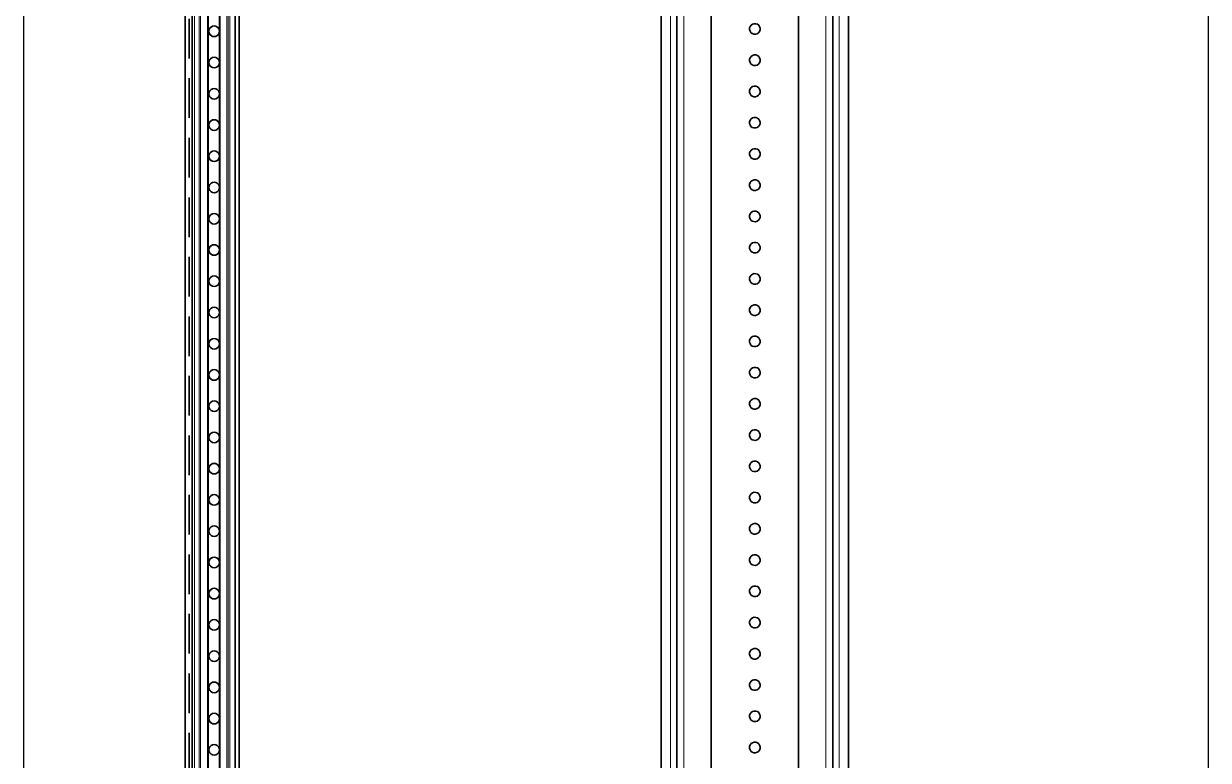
# Model space of a CAD drawing. Extents: x -442948 to -439736, y 420528 to 424220.
# Drawn here: x -442114 to -441356, y 421909 to 422381 of the extents above; entities that cross this region are included whole.
import ezdxf

# ---------------------------------------------------------------- set-up
doc = ezdxf.new("R2010")
doc.units = 0
doc.linetypes.add('DASHEDX2', pattern=[38.1, 25.4, -12.7])
doc.layers.add('GORUNEN', color=7, linetype='Continuous', lineweight=35)
doc.layers.add('TEGET', color=8, linetype='Continuous', lineweight=18)

# ---------------------------------------------------------------- blocks, each defined once
blk = doc.blocks.new('FGGTGTGT')
at = {"layer": 'GORUNEN', "color": 6}
for points in [[(-439366.07, 422626.79), (-439366.07, 420689.79)], [(-439266.07, 422626.79), (-439266.07, 420689.79)], [(-439319.06, 421431.42), (-439318.41, 421432.26), (-439317.53, 421432.86), (-439316.51, 421433.16), (-439315.44, 421433.13), (-439314.44, 421432.78), (-439313.6, 421432.13), (-439313, 421431.25), (-439312.7, 421430.23), (-439312.73, 421429.16), (-439313.09, 421428.16)], [(-439313.09, 421428.16), (-439313.74, 421427.32), (-439314.62, 421426.72), (-439315.64, 421426.42), (-439316.7, 421426.45), (-439317.7, 421426.81), (-439318.54, 421427.46), (-439319.14, 421428.34), (-439319.44, 421429.36), (-439319.41, 421430.42), (-439319.06, 421431.42)], [(-439313.09, 421408.16), (-439313.74, 421407.32), (-439314.62, 421406.72), (-439315.64, 421406.42), (-439316.7, 421406.45), (-439317.7, 421406.81), (-439318.54, 421407.46), (-439319.14, 421408.34), (-439319.44, 421409.36), (-439319.41, 421410.42), (-439319.06, 421411.42)], [(-439319.06, 421411.42), (-439318.41, 421412.26), (-439317.53, 421412.86), (-439316.51, 421413.16), (-439315.44, 421413.13), (-439314.44, 421412.78), (-439313.6, 421412.13), (-439313, 421411.25), (-439312.7, 421410.23), (-439312.73, 421409.16), (-439313.09, 421408.16)], [(-439313.09, 421388.16), (-439313.74, 421387.32), (-439314.62, 421386.72), (-439315.64, 421386.42), (-439316.7, 421386.45), (-439317.7, 421386.81), (-439318.54, 421387.46), (-439319.14, 421388.34), (-439319.44, 421389.36), (-439319.41, 421390.42), (-439319.06, 421391.42)], [(-439319.06, 421391.42), (-439318.41, 421392.26), (-439317.53, 421392.86), (-439316.51, 421393.16), (-439315.44, 421393.13), (-439314.44, 421392.78), (-439313.6, 421392.13), (-439313, 421391.25), (-439312.7, 421390.23), (-439312.73, 421389.16), (-439313.09, 421388.16)], [(-439319.06, 421371.42), (-439318.41, 421372.26), (-439317.53, 421372.86), (-439316.51, 421373.16), (-439315.44, 421373.13), (-439314.44, 421372.78), (-439313.6, 421372.13), (-439313, 421371.25), (-439312.7, 421370.23), (-439312.73, 421369.16), (-439313.09, 421368.16)], [(-439313.09, 421368.16), (-439313.74, 421367.32), (-439314.62, 421366.72), (-439315.64, 421366.42), (-439316.7, 421366.45), (-439317.7, 421366.81), (-439318.54, 421367.46), (-439319.14, 421368.34), (-439319.44, 421369.36), (-439319.41, 421370.42), (-439319.06, 421371.42)], [(-439313.09, 421348.16), (-439313.74, 421347.32), (-439314.62, 421346.72), (-439315.64, 421346.42), (-439316.7, 421346.45), (-439317.7, 421346.81), (-439318.54, 421347.46), (-439319.14, 421348.34), (-439319.44, 421349.36), (-439319.41, 421350.42), (-439319.06, 421351.42)], [(-439319.06, 421351.42), (-439318.41, 421352.26), (-439317.53, 421352.86), (-439316.51, 421353.16), (-439315.44, 421353.13), (-439314.44, 421352.78), (-439313.6, 421352.13), (-439313, 421351.25), (-439312.7, 421350.23), (-439312.73, 421349.16), (-439313.09, 421348.16)], [(-439313.09, 421328.16), (-439313.74, 421327.32), (-439314.62, 421326.72), (-439315.64, 421326.42), (-439316.7, 421326.45), (-439317.7, 421326.81), (-439318.54, 421327.46), (-439319.14, 421328.34), (-439319.44, 421329.36), (-439319.41, 421330.42), (-439319.06, 421331.42)], [(-439319.06, 421331.42), (-439318.41, 421332.26), (-439317.53, 421332.86), (-439316.51, 421333.16), (-439315.44, 421333.13), (-439314.44, 421332.78), (-439313.6, 421332.13), (-439313, 421331.25), (-439312.7, 421330.23), (-439312.73, 421329.16), (-439313.09, 421328.16)], [(-439313.09, 421308.16), (-439313.74, 421307.32), (-439314.62, 421306.72), (-439315.64, 421306.42), (-439316.7, 421306.45), (-439317.7, 421306.81), (-439318.54, 421307.46), (-439319.14, 421308.34), (-439319.44, 421309.36), (-439319.41, 421310.42), (-439319.06, 421311.42)], [(-439319.06, 421311.42), (-439318.41, 421312.26), (-439317.53, 421312.86), (-439316.51, 421313.16), (-439315.44, 421313.13), (-439314.44, 421312.78), (-439313.6, 421312.13), (-439313, 421311.25), (-439312.7, 421310.23), (-439312.73, 421309.16), (-439313.09, 421308.16)], [(-439313.09, 421288.16), (-439313.74, 421287.32), (-439314.62, 421286.72), (-439315.64, 421286.42), (-439316.7, 421286.45), (-439317.7, 421286.81), (-439318.54, 421287.46), (-439319.14, 421288.34), (-439319.44, 421289.36), (-439319.41, 421290.42), (-439319.06, 421291.42)], [(-439319.06, 421291.42), (-439318.41, 421292.26), (-439317.53, 421292.86), (-439316.51, 421293.16), (-439315.44, 421293.13), (-439314.44, 421292.78), (-439313.6, 421292.13), (-439313, 421291.25), (-439312.7, 421290.23), (-439312.73, 421289.16), (-439313.09, 421288.16)], [(-439313.09, 421268.16), (-439313.74, 421267.32), (-439314.62, 421266.72), (-439315.64, 421266.42), (-439316.7, 421266.45), (-439317.7, 421266.81), (-439318.54, 421267.46), (-439319.14, 421268.34), (-439319.44, 421269.36), (-439319.41, 421270.42), (-439319.06, 421271.42)], [(-439319.06, 421271.42), (-439318.41, 421272.26), (-439317.53, 421272.86), (-439316.51, 421273.16), (-439315.44, 421273.13), (-439314.44, 421272.78), (-439313.6, 421272.13), (-439313, 421271.25), (-439312.7, 421270.23), (-439312.73, 421269.16), (-439313.09, 421268.16)], [(-439313.09, 421248.16), (-439313.74, 421247.32), (-439314.62, 421246.72), (-439315.64, 421246.42), (-439316.7, 421246.45), (-439317.7, 421246.81), (-439318.54, 421247.46), (-439319.14, 421248.34), (-439319.44, 421249.36), (-439319.41, 421250.42), (-439319.06, 421251.42)], [(-439319.06, 421251.42), (-439318.41, 421252.26), (-439317.53, 421252.86), (-439316.51, 421253.16), (-439315.44, 421253.13), (-439314.44, 421252.78), (-439313.6, 421252.13), (-439313, 421251.25), (-439312.7, 421250.23), (-439312.73, 421249.16), (-439313.09, 421248.16)], [(-439313.09, 421228.16), (-439313.74, 421227.32), (-439314.62, 421226.72), (-439315.64, 421226.42), (-439316.7, 421226.45), (-439317.7, 421226.81), (-439318.54, 421227.46), (-439319.14, 421228.34), (-439319.44, 421229.36), (-439319.41, 421230.42), (-439319.06, 421231.42)], [(-439319.06, 421231.42), (-439318.41, 421232.26), (-439317.53, 421232.86), (-439316.51, 421233.16), (-439315.44, 421233.13), (-439314.44, 421232.78), (-439313.6, 421232.13), (-439313, 421231.25), (-439312.7, 421230.23), (-439312.73, 421229.16), (-439313.09, 421228.16)], [(-439319.06, 421211.42), (-439318.41, 421212.26), (-439317.53, 421212.86), (-439316.51, 421213.16), (-439315.44, 421213.13), (-439314.44, 421212.78), (-439313.6, 421212.13), (-439313, 421211.25), (-439312.7, 421210.23), (-439312.73, 421209.16), (-439313.09, 421208.16)], [(-439313.09, 421208.16), (-439313.74, 421207.32), (-439314.62, 421206.72), (-439315.64, 421206.42), (-439316.7, 421206.45), (-439317.7, 421206.81), (-439318.54, 421207.46), (-439319.14, 421208.34), (-439319.44, 421209.36), (-439319.41, 421210.42), (-439319.06, 421211.42)], [(-439313.09, 421188.16), (-439313.74, 421187.32), (-439314.62, 421186.72), (-439315.64, 421186.42), (-439316.7, 421186.45), (-439317.7, 421186.81), (-439318.54, 421187.46), (-439319.14, 421188.34), (-439319.44, 421189.36), (-439319.41, 421190.42), (-439319.06, 421191.42)], [(-439319.06, 421191.42), (-439318.41, 421192.26), (-439317.53, 421192.86), (-439316.51, 421193.16), (-439315.44, 421193.13), (-439314.44, 421192.78), (-439313.6, 421192.13), (-439313, 421191.25), (-439312.7, 421190.23), (-439312.73, 421189.16), (-439313.09, 421188.16)], [(-439313.09, 421168.16), (-439313.74, 421167.32), (-439314.62, 421166.72), (-439315.64, 421166.42), (-439316.7, 421166.45), (-439317.7, 421166.81), (-439318.54, 421167.46), (-439319.14, 421168.34), (-439319.44, 421169.36), (-439319.41, 421170.42), (-439319.06, 421171.42)], [(-439319.06, 421171.42), (-439318.41, 421172.26), (-439317.53, 421172.86), (-439316.51, 421173.16), (-439315.44, 421173.13), (-439314.44, 421172.78), (-439313.6, 421172.13), (-439313, 421171.25), (-439312.7, 421170.23), (-439312.73, 421169.16), (-439313.09, 421168.16)], [(-439319.06, 421151.42), (-439318.41, 421152.26), (-439317.53, 421152.86), (-439316.51, 421153.16), (-439315.44, 421153.13), (-439314.44, 421152.78), (-439313.6, 421152.13), (-439313, 421151.25), (-439312.7, 421150.23), (-439312.73, 421149.16), (-439313.09, 421148.16)], [(-439313.09, 421148.16), (-439313.74, 421147.32), (-439314.62, 421146.72), (-439315.64, 421146.42), (-439316.7, 421146.45), (-439317.7, 421146.81), (-439318.54, 421147.46), (-439319.14, 421148.34), (-439319.44, 421149.36), (-439319.41, 421150.42), (-439319.06, 421151.42)], [(-439313.09, 421128.16), (-439313.74, 421127.32), (-439314.62, 421126.72), (-439315.64, 421126.42), (-439316.7, 421126.45), (-439317.7, 421126.81), (-439318.54, 421127.46), (-439319.14, 421128.34), (-439319.44, 421129.36), (-439319.41, 421130.42), (-439319.06, 421131.42)], [(-439319.06, 421131.42), (-439318.41, 421132.26), (-439317.53, 421132.86), (-439316.51, 421133.16), (-439315.44, 421133.13), (-439314.44, 421132.78), (-439313.6, 421132.13), (-439313, 421131.25), (-439312.7, 421130.23), (-439312.73, 421129.16), (-439313.09, 421128.16)], [(-439313.09, 421108.16), (-439313.74, 421107.32), (-439314.62, 421106.72), (-439315.64, 421106.42), (-439316.7, 421106.45), (-439317.7, 421106.81), (-439318.54, 421107.46), (-439319.14, 421108.34), (-439319.44, 421109.36), (-439319.41, 421110.42), (-439319.06, 421111.42)], [(-439319.06, 421111.42), (-439318.41, 421112.26), (-439317.53, 421112.86), (-439316.51, 421113.16), (-439315.44, 421113.13), (-439314.44, 421112.78), (-439313.6, 421112.13), (-439313, 421111.25), (-439312.7, 421110.23), (-439312.73, 421109.16), (-439313.09, 421108.16)], [(-439319.06, 421091.42), (-439318.41, 421092.26), (-439317.53, 421092.86), (-439316.51, 421093.16), (-439315.44, 421093.13), (-439314.44, 421092.78), (-439313.6, 421092.13), (-439313, 421091.25), (-439312.7, 421090.23), (-439312.73, 421089.16), (-439313.09, 421088.16)], [(-439313.09, 421088.16), (-439313.74, 421087.32), (-439314.62, 421086.72), (-439315.64, 421086.42), (-439316.7, 421086.45), (-439317.7, 421086.81), (-439318.54, 421087.46), (-439319.14, 421088.34), (-439319.44, 421089.36), (-439319.41, 421090.42), (-439319.06, 421091.42)], [(-439313.09, 421068.16), (-439313.74, 421067.32), (-439314.62, 421066.72), (-439315.64, 421066.42), (-439316.7, 421066.45), (-439317.7, 421066.81), (-439318.54, 421067.46), (-439319.14, 421068.34), (-439319.44, 421069.36), (-439319.41, 421070.42), (-439319.06, 421071.42)], [(-439319.06, 421071.42), (-439318.41, 421072.26), (-439317.53, 421072.86), (-439316.51, 421073.16), (-439315.44, 421073.13), (-439314.44, 421072.78), (-439313.6, 421072.13), (-439313, 421071.25), (-439312.7, 421070.23), (-439312.73, 421069.16), (-439313.09, 421068.16)], [(-439313.09, 421048.16), (-439313.74, 421047.32), (-439314.62, 421046.72), (-439315.64, 421046.42), (-439316.7, 421046.45), (-439317.7, 421046.81), (-439318.54, 421047.46), (-439319.14, 421048.34), (-439319.44, 421049.36), (-439319.41, 421050.42), (-439319.06, 421051.42)], [(-439319.06, 421051.42), (-439318.41, 421052.26), (-439317.53, 421052.86), (-439316.51, 421053.16), (-439315.44, 421053.13), (-439314.44, 421052.78), (-439313.6, 421052.13), (-439313, 421051.25), (-439312.7, 421050.23), (-439312.73, 421049.16), (-439313.09, 421048.16)], [(-439313.09, 421028.16), (-439313.74, 421027.32), (-439314.62, 421026.72), (-439315.64, 421026.42), (-439316.7, 421026.45), (-439317.7, 421026.81), (-439318.54, 421027.46), (-439319.14, 421028.34), (-439319.44, 421029.36), (-439319.41, 421030.42), (-439319.06, 421031.42)], [(-439319.06, 421031.42), (-439318.41, 421032.26), (-439317.53, 421032.86), (-439316.51, 421033.16), (-439315.44, 421033.13), (-439314.44, 421032.78), (-439313.6, 421032.13), (-439313, 421031.25), (-439312.7, 421030.23), (-439312.73, 421029.16), (-439313.09, 421028.16)], [(-439313.09, 421008.16), (-439313.74, 421007.32), (-439314.62, 421006.72), (-439315.64, 421006.42), (-439316.7, 421006.45), (-439317.7, 421006.81), (-439318.54, 421007.46), (-439319.14, 421008.34), (-439319.44, 421009.36), (-439319.41, 421010.42), (-439319.06, 421011.42)], [(-439319.06, 421011.42), (-439318.41, 421012.26), (-439317.53, 421012.86), (-439316.51, 421013.16), (-439315.44, 421013.13), (-439314.44, 421012.78), (-439313.6, 421012.13), (-439313, 421011.25), (-439312.7, 421010.23), (-439312.73, 421009.16), (-439313.09, 421008.16)], [(-439319.06, 420991.42), (-439318.41, 420992.26), (-439317.53, 420992.86), (-439316.51, 420993.16), (-439315.44, 420993.13), (-439314.44, 420992.78), (-439313.6, 420992.13), (-439313, 420991.25), (-439312.7, 420990.23), (-439312.73, 420989.16), (-439313.09, 420988.16)], [(-439313.09, 420988.16), (-439313.74, 420987.32), (-439314.62, 420986.72), (-439315.64, 420986.42), (-439316.7, 420986.45), (-439317.7, 420986.81), (-439318.54, 420987.46), (-439319.14, 420988.34), (-439319.44, 420989.36), (-439319.41, 420990.42), (-439319.06, 420991.42)], [(-439313.09, 420968.16), (-439313.74, 420967.32), (-439314.62, 420966.72), (-439315.64, 420966.42), (-439316.7, 420966.45), (-439317.7, 420966.81), (-439318.54, 420967.46), (-439319.14, 420968.34), (-439319.44, 420969.36), (-439319.41, 420970.42), (-439319.06, 420971.42)], [(-439319.06, 420971.42), (-439318.41, 420972.26), (-439317.53, 420972.86), (-439316.51, 420973.16), (-439315.44, 420973.13), (-439314.44, 420972.78), (-439313.6, 420972.13), (-439313, 420971.25), (-439312.7, 420970.23), (-439312.73, 420969.16), (-439313.09, 420968.16)]]:
    blk.add_lwpolyline(points, dxfattribs=at)
at = {"layer": 'TEGET', "color": 6}
for points in [[(-439361.57, 422629.79), (-439361.57, 420689.79)], [(-439270.57, 422629.79), (-439270.57, 420689.79)]]:
    blk.add_lwpolyline(points, dxfattribs=at)
blk = doc.blocks.new('RTEEEEW')
at = {"layer": 'GORUNEN', "color": 3}
for points in [[(-441706.17, 423145.81), (-441706.17, 420960.31)], [(-441674.17, 423145.81), (-441674.17, 420960.81)], [(-441618.17, 420960.81), (-441618.17, 423145.81)], [(-441586.17, 420960.31), (-441586.17, 423145.81)]]:
    blk.add_lwpolyline(points, dxfattribs=at)
at = {"layer": 'TEGET', "color": 3}
for points in [[(-441700.17, 420960.81), (-441700.17, 423145.81)], [(-441592.17, 423145.81), (-441592.17, 420960.81)]]:
    blk.add_lwpolyline(points, dxfattribs=at)
blk = doc.blocks.new('RFRF')
at = {"layer": 'GORUNEN', "color": 6}
for points in [[(-436055.46, 422629.79), (-436055.46, 420689.79)], [(-436027.96, 422629.79), (-436027.96, 420689.79)], [(-436055.46, 421433.19), (-436055.46, 421433.15), (-436055.46, 421433.04), (-436055.46, 421432.86), (-436055.46, 421432.61), (-436055.46, 421432.3), (-436055.46, 421431.94), (-436055.46, 421431.53), (-436055.46, 421431.08), (-436055.46, 421430.6), (-436055.46, 421430.1), (-436055.46, 421429.6), (-436055.46, 421429.1), (-436055.46, 421428.62), (-436055.46, 421428.16)], [(-436055.46, 421428.16), (-436055.46, 421427.94), (-436055.46, 421427.73), (-436055.46, 421427.53), (-436055.46, 421427.34), (-436055.46, 421427.17), (-436055.46, 421427.01), (-436055.46, 421426.87), (-436055.46, 421426.74), (-436055.46, 421426.64), (-436055.46, 421426.55), (-436055.46, 421426.48), (-436055.46, 421426.43), (-436055.46, 421426.4), (-436055.46, 421426.39)], [(-436055.46, 421426.39), (-436055.46, 421413.19)], [(-436055.46, 421413.19), (-436055.46, 421413.15), (-436055.46, 421413.04), (-436055.46, 421412.86), (-436055.46, 421412.61), (-436055.46, 421412.3), (-436055.46, 421411.94), (-436055.46, 421411.53), (-436055.46, 421411.08), (-436055.46, 421410.6), (-436055.46, 421410.1), (-436055.46, 421409.6), (-436055.46, 421409.1), (-436055.46, 421408.62), (-436055.46, 421408.16)], [(-436055.46, 421408.16), (-436055.46, 421407.94), (-436055.46, 421407.73), (-436055.46, 421407.53), (-436055.46, 421407.34), (-436055.46, 421407.17), (-436055.46, 421407.01), (-436055.46, 421406.87), (-436055.46, 421406.74), (-436055.46, 421406.64), (-436055.46, 421406.55), (-436055.46, 421406.48), (-436055.46, 421406.43), (-436055.46, 421406.4), (-436055.46, 421406.39)], [(-436055.46, 421406.39), (-436055.46, 421393.19)], [(-436055.46, 421393.19), (-436055.46, 421393.15), (-436055.46, 421393.04), (-436055.46, 421392.86), (-436055.46, 421392.61), (-436055.46, 421392.3), (-436055.46, 421391.94), (-436055.46, 421391.53), (-436055.46, 421391.08), (-436055.46, 421390.6), (-436055.46, 421390.1), (-436055.46, 421389.6), (-436055.46, 421389.1), (-436055.46, 421388.62), (-436055.46, 421388.16)], [(-436055.46, 421388.16), (-436055.46, 421387.94), (-436055.46, 421387.73), (-436055.46, 421387.53), (-436055.46, 421387.34), (-436055.46, 421387.17), (-436055.46, 421387.01), (-436055.46, 421386.87), (-436055.46, 421386.74), (-436055.46, 421386.64), (-436055.46, 421386.55), (-436055.46, 421386.48), (-436055.46, 421386.43), (-436055.46, 421386.4), (-436055.46, 421386.39)], [(-436055.46, 421386.39), (-436055.46, 421373.19)], [(-436055.46, 421373.19), (-436055.46, 421373.15), (-436055.46, 421373.04), (-436055.46, 421372.86), (-436055.46, 421372.61), (-436055.46, 421372.3), (-436055.46, 421371.94), (-436055.46, 421371.53), (-436055.46, 421371.08), (-436055.46, 421370.6), (-436055.46, 421370.1), (-436055.46, 421369.6), (-436055.46, 421369.1), (-436055.46, 421368.62), (-436055.46, 421368.16)], [(-436055.46, 421368.16), (-436055.46, 421367.94), (-436055.46, 421367.73), (-436055.46, 421367.53), (-436055.46, 421367.34), (-436055.46, 421367.17), (-436055.46, 421367.01), (-436055.46, 421366.87), (-436055.46, 421366.74), (-436055.46, 421366.64), (-436055.46, 421366.55), (-436055.46, 421366.48), (-436055.46, 421366.43), (-436055.46, 421366.4), (-436055.46, 421366.39)], [(-436055.46, 421366.39), (-436055.46, 421353.19)], [(-436055.46, 421353.19), (-436055.46, 421353.15), (-436055.46, 421353.04), (-436055.46, 421352.86), (-436055.46, 421352.61), (-436055.46, 421352.3), (-436055.46, 421351.94), (-436055.46, 421351.53), (-436055.46, 421351.08), (-436055.46, 421350.6), (-436055.46, 421350.1), (-436055.46, 421349.6), (-436055.46, 421349.1), (-436055.46, 421348.62), (-436055.46, 421348.16)], [(-436055.46, 421348.16), (-436055.46, 421347.94), (-436055.46, 421347.73), (-436055.46, 421347.53), (-436055.46, 421347.34), (-436055.46, 421347.17), (-436055.46, 421347.01), (-436055.46, 421346.87), (-436055.46, 421346.74), (-436055.46, 421346.64), (-436055.46, 421346.55), (-436055.46, 421346.48), (-436055.46, 421346.43), (-436055.46, 421346.4), (-436055.46, 421346.39)], [(-436055.46, 421346.39), (-436055.46, 421333.19)], [(-436055.46, 421333.19), (-436055.46, 421333.15), (-436055.46, 421333.04), (-436055.46, 421332.86), (-436055.46, 421332.61), (-436055.46, 421332.3), (-436055.46, 421331.94), (-436055.46, 421331.53), (-436055.46, 421331.08), (-436055.46, 421330.6), (-436055.46, 421330.1), (-436055.46, 421329.6), (-436055.46, 421329.1), (-436055.46, 421328.62), (-436055.46, 421328.16)], [(-436055.46, 421328.16), (-436055.46, 421327.94), (-436055.46, 421327.73), (-436055.46, 421327.53), (-436055.46, 421327.34), (-436055.46, 421327.17), (-436055.46, 421327.01), (-436055.46, 421326.87), (-436055.46, 421326.74), (-436055.46, 421326.64), (-436055.46, 421326.55), (-436055.46, 421326.48), (-436055.46, 421326.43), (-436055.46, 421326.4), (-436055.46, 421326.39)], [(-436055.46, 421326.39), (-436055.46, 421313.19)], [(-436055.46, 421313.19), (-436055.46, 421313.15), (-436055.46, 421313.04), (-436055.46, 421312.86), (-436055.46, 421312.61), (-436055.46, 421312.3), (-436055.46, 421311.94), (-436055.46, 421311.53), (-436055.46, 421311.08), (-436055.46, 421310.6), (-436055.46, 421310.1), (-436055.46, 421309.6), (-436055.46, 421309.1), (-436055.46, 421308.62), (-436055.46, 421308.16)], [(-436055.46, 421308.16), (-436055.46, 421307.94), (-436055.46, 421307.73), (-436055.46, 421307.53), (-436055.46, 421307.34), (-436055.46, 421307.17), (-436055.46, 421307.01), (-436055.46, 421306.87), (-436055.46, 421306.74), (-436055.46, 421306.64), (-436055.46, 421306.55), (-436055.46, 421306.48), (-436055.46, 421306.43), (-436055.46, 421306.4), (-436055.46, 421306.39)], [(-436055.46, 421306.39), (-436055.46, 421293.19)], [(-436055.46, 421293.19), (-436055.46, 421293.15), (-436055.46, 421293.04), (-436055.46, 421292.86), (-436055.46, 421292.61), (-436055.46, 421292.3), (-436055.46, 421291.94), (-436055.46, 421291.53), (-436055.46, 421291.08), (-436055.46, 421290.6), (-436055.46, 421290.1), (-436055.46, 421289.6), (-436055.46, 421289.1), (-436055.46, 421288.62), (-436055.46, 421288.16)], [(-436055.46, 421288.16), (-436055.46, 421287.94), (-436055.46, 421287.73), (-436055.46, 421287.53), (-436055.46, 421287.34), (-436055.46, 421287.17), (-436055.46, 421287.01), (-436055.46, 421286.87), (-436055.46, 421286.74), (-436055.46, 421286.64), (-436055.46, 421286.55), (-436055.46, 421286.48), (-436055.46, 421286.43), (-436055.46, 421286.4), (-436055.46, 421286.39)], [(-436055.46, 421286.39), (-436055.46, 421273.19)], [(-436055.46, 421273.19), (-436055.46, 421273.15), (-436055.46, 421273.04), (-436055.46, 421272.86), (-436055.46, 421272.61), (-436055.46, 421272.3), (-436055.46, 421271.94), (-436055.46, 421271.53), (-436055.46, 421271.08), (-436055.46, 421270.6), (-436055.46, 421270.1), (-436055.46, 421269.6), (-436055.46, 421269.1), (-436055.46, 421268.62), (-436055.46, 421268.16)], [(-436055.46, 421268.16), (-436055.46, 421267.94), (-436055.46, 421267.73), (-436055.46, 421267.53), (-436055.46, 421267.34), (-436055.46, 421267.17), (-436055.46, 421267.01), (-436055.46, 421266.87), (-436055.46, 421266.74), (-436055.46, 421266.64), (-436055.46, 421266.55), (-436055.46, 421266.48), (-436055.46, 421266.43), (-436055.46, 421266.4), (-436055.46, 421266.39)], [(-436055.46, 421266.39), (-436055.46, 421253.19)], [(-436055.46, 421253.19), (-436055.46, 421253.15), (-436055.46, 421253.04), (-436055.46, 421252.86), (-436055.46, 421252.61), (-436055.46, 421252.3), (-436055.46, 421251.94), (-436055.46, 421251.53), (-436055.46, 421251.08), (-436055.46, 421250.6), (-436055.46, 421250.1), (-436055.46, 421249.6), (-436055.46, 421249.1), (-436055.46, 421248.62), (-436055.46, 421248.16)], [(-436055.46, 421248.16), (-436055.46, 421247.94), (-436055.46, 421247.73), (-436055.46, 421247.53), (-436055.46, 421247.34), (-436055.46, 421247.17), (-436055.46, 421247.01), (-436055.46, 421246.87), (-436055.46, 421246.74), (-436055.46, 421246.64), (-436055.46, 421246.55), (-436055.46, 421246.48), (-436055.46, 421246.43), (-436055.46, 421246.4), (-436055.46, 421246.39)], [(-436055.46, 421246.39), (-436055.46, 421233.19)], [(-436055.46, 421233.19), (-436055.46, 421233.15), (-436055.46, 421233.04), (-436055.46, 421232.86), (-436055.46, 421232.61), (-436055.46, 421232.3), (-436055.46, 421231.94), (-436055.46, 421231.53), (-436055.46, 421231.08), (-436055.46, 421230.6), (-436055.46, 421230.1), (-436055.46, 421229.6), (-436055.46, 421229.1), (-436055.46, 421228.62), (-436055.46, 421228.16)], [(-436055.46, 421228.16), (-436055.46, 421227.94), (-436055.46, 421227.73), (-436055.46, 421227.53), (-436055.46, 421227.34), (-436055.46, 421227.17), (-436055.46, 421227.01), (-436055.46, 421226.87), (-436055.46, 421226.74), (-436055.46, 421226.64), (-436055.46, 421226.55), (-436055.46, 421226.48), (-436055.46, 421226.43), (-436055.46, 421226.4), (-436055.46, 421226.39)], [(-436055.46, 421226.39), (-436055.46, 421213.19)], [(-436055.46, 421213.19), (-436055.46, 421213.15), (-436055.46, 421213.04), (-436055.46, 421212.86), (-436055.46, 421212.61), (-436055.46, 421212.3), (-436055.46, 421211.94), (-436055.46, 421211.53), (-436055.46, 421211.08), (-436055.46, 421210.6), (-436055.46, 421210.1), (-436055.46, 421209.6), (-436055.46, 421209.1), (-436055.46, 421208.62), (-436055.46, 421208.16)], [(-436055.46, 421208.16), (-436055.46, 421207.94), (-436055.46, 421207.73), (-436055.46, 421207.53), (-436055.46, 421207.34), (-436055.46, 421207.17), (-436055.46, 421207.01), (-436055.46, 421206.87), (-436055.46, 421206.74), (-436055.46, 421206.64), (-436055.46, 421206.55), (-436055.46, 421206.48), (-436055.46, 421206.43), (-436055.46, 421206.4), (-436055.46, 421206.39)], [(-436055.46, 421206.39), (-436055.46, 421193.19)], [(-436055.46, 421193.19), (-436055.46, 421193.15), (-436055.46, 421193.04), (-436055.46, 421192.86), (-436055.46, 421192.61), (-436055.46, 421192.3), (-436055.46, 421191.94), (-436055.46, 421191.53), (-436055.46, 421191.08), (-436055.46, 421190.6), (-436055.46, 421190.1), (-436055.46, 421189.6), (-436055.46, 421189.1), (-436055.46, 421188.62), (-436055.46, 421188.16)], [(-436055.46, 421188.16), (-436055.46, 421187.94), (-436055.46, 421187.73), (-436055.46, 421187.53), (-436055.46, 421187.34), (-436055.46, 421187.17), (-436055.46, 421187.01), (-436055.46, 421186.87), (-436055.46, 421186.74), (-436055.46, 421186.64), (-436055.46, 421186.55), (-436055.46, 421186.48), (-436055.46, 421186.43), (-436055.46, 421186.4), (-436055.46, 421186.39)], [(-436055.46, 421186.39), (-436055.46, 421173.19)], [(-436055.46, 421173.19), (-436055.46, 421173.15), (-436055.46, 421173.04), (-436055.46, 421172.86), (-436055.46, 421172.61), (-436055.46, 421172.3), (-436055.46, 421171.94), (-436055.46, 421171.53), (-436055.46, 421171.08), (-436055.46, 421170.6), (-436055.46, 421170.1), (-436055.46, 421169.6), (-436055.46, 421169.1), (-436055.46, 421168.62), (-436055.46, 421168.16)], [(-436055.46, 421168.16), (-436055.46, 421167.94), (-436055.46, 421167.73), (-436055.46, 421167.53), (-436055.46, 421167.34), (-436055.46, 421167.17), (-436055.46, 421167.01), (-436055.46, 421166.87), (-436055.46, 421166.74), (-436055.46, 421166.64), (-436055.46, 421166.55), (-436055.46, 421166.48), (-436055.46, 421166.43), (-436055.46, 421166.4), (-436055.46, 421166.39)], [(-436055.46, 421166.39), (-436055.46, 421153.19)], [(-436055.46, 421153.19), (-436055.46, 421153.15), (-436055.46, 421153.04), (-436055.46, 421152.86), (-436055.46, 421152.61), (-436055.46, 421152.3), (-436055.46, 421151.94), (-436055.46, 421151.53), (-436055.46, 421151.08), (-436055.46, 421150.6), (-436055.46, 421150.1), (-436055.46, 421149.6), (-436055.46, 421149.1), (-436055.46, 421148.62), (-436055.46, 421148.16)], [(-436055.46, 421148.16), (-436055.46, 421147.94), (-436055.46, 421147.73), (-436055.46, 421147.53), (-436055.46, 421147.34), (-436055.46, 421147.17), (-436055.46, 421147.01), (-436055.46, 421146.87), (-436055.46, 421146.74), (-436055.46, 421146.64), (-436055.46, 421146.55), (-436055.46, 421146.48), (-436055.46, 421146.43), (-436055.46, 421146.4), (-436055.46, 421146.39)], [(-436055.46, 421146.39), (-436055.46, 421133.19)], [(-436055.46, 421133.19), (-436055.46, 421133.15), (-436055.46, 421133.04), (-436055.46, 421132.86), (-436055.46, 421132.61), (-436055.46, 421132.3), (-436055.46, 421131.94), (-436055.46, 421131.53), (-436055.46, 421131.08), (-436055.46, 421130.6), (-436055.46, 421130.1), (-436055.46, 421129.6), (-436055.46, 421129.1), (-436055.46, 421128.62), (-436055.46, 421128.16)], [(-436055.46, 421128.16), (-436055.46, 421127.94), (-436055.46, 421127.73), (-436055.46, 421127.53), (-436055.46, 421127.34), (-436055.46, 421127.17), (-436055.46, 421127.01), (-436055.46, 421126.87), (-436055.46, 421126.74), (-436055.46, 421126.64), (-436055.46, 421126.55), (-436055.46, 421126.48), (-436055.46, 421126.43), (-436055.46, 421126.4), (-436055.46, 421126.39)], [(-436055.46, 421126.39), (-436055.46, 421113.19)], [(-436055.46, 421113.19), (-436055.46, 421113.15), (-436055.46, 421113.04), (-436055.46, 421112.86), (-436055.46, 421112.61), (-436055.46, 421112.3), (-436055.46, 421111.94), (-436055.46, 421111.53), (-436055.46, 421111.08), (-436055.46, 421110.6), (-436055.46, 421110.1), (-436055.46, 421109.6), (-436055.46, 421109.1), (-436055.46, 421108.62), (-436055.46, 421108.16)], [(-436055.46, 421108.16), (-436055.46, 421107.94), (-436055.46, 421107.73), (-436055.46, 421107.53), (-436055.46, 421107.34), (-436055.46, 421107.17), (-436055.46, 421107.01), (-436055.46, 421106.87), (-436055.46, 421106.74), (-436055.46, 421106.64), (-436055.46, 421106.55), (-436055.46, 421106.48), (-436055.46, 421106.43), (-436055.46, 421106.4), (-436055.46, 421106.39)], [(-436055.46, 421106.39), (-436055.46, 421093.19)], [(-436055.46, 421093.19), (-436055.46, 421093.15), (-436055.46, 421093.04), (-436055.46, 421092.86), (-436055.46, 421092.61), (-436055.46, 421092.3), (-436055.46, 421091.94), (-436055.46, 421091.53), (-436055.46, 421091.08), (-436055.46, 421090.6), (-436055.46, 421090.1), (-436055.46, 421089.6), (-436055.46, 421089.1), (-436055.46, 421088.62), (-436055.46, 421088.16)], [(-436055.46, 421088.16), (-436055.46, 421087.94), (-436055.46, 421087.73), (-436055.46, 421087.53), (-436055.46, 421087.34), (-436055.46, 421087.17), (-436055.46, 421087.01), (-436055.46, 421086.87), (-436055.46, 421086.74), (-436055.46, 421086.64), (-436055.46, 421086.55), (-436055.46, 421086.48), (-436055.46, 421086.43), (-436055.46, 421086.4), (-436055.46, 421086.39)], [(-436055.46, 421086.39), (-436055.46, 421073.19)], [(-436055.46, 421073.19), (-436055.46, 421073.15), (-436055.46, 421073.04), (-436055.46, 421072.86), (-436055.46, 421072.61), (-436055.46, 421072.3), (-436055.46, 421071.94), (-436055.46, 421071.53), (-436055.46, 421071.08), (-436055.46, 421070.6), (-436055.46, 421070.1), (-436055.46, 421069.6), (-436055.46, 421069.1), (-436055.46, 421068.62), (-436055.46, 421068.16)], [(-436055.46, 421068.16), (-436055.46, 421067.94), (-436055.46, 421067.73), (-436055.46, 421067.53), (-436055.46, 421067.34), (-436055.46, 421067.17), (-436055.46, 421067.01), (-436055.46, 421066.87), (-436055.46, 421066.74), (-436055.46, 421066.64), (-436055.46, 421066.55), (-436055.46, 421066.48), (-436055.46, 421066.43), (-436055.46, 421066.4), (-436055.46, 421066.39)], [(-436055.46, 421066.39), (-436055.46, 421053.19)], [(-436055.46, 421053.19), (-436055.46, 421053.15), (-436055.46, 421053.04), (-436055.46, 421052.86), (-436055.46, 421052.61), (-436055.46, 421052.3), (-436055.46, 421051.94), (-436055.46, 421051.53), (-436055.46, 421051.08), (-436055.46, 421050.6), (-436055.46, 421050.1), (-436055.46, 421049.6), (-436055.46, 421049.1), (-436055.46, 421048.62), (-436055.46, 421048.16)], [(-436055.46, 421048.16), (-436055.46, 421047.94), (-436055.46, 421047.73), (-436055.46, 421047.53), (-436055.46, 421047.34), (-436055.46, 421047.17), (-436055.46, 421047.01), (-436055.46, 421046.87), (-436055.46, 421046.74), (-436055.46, 421046.64), (-436055.46, 421046.55), (-436055.46, 421046.48), (-436055.46, 421046.43), (-436055.46, 421046.4), (-436055.46, 421046.39)], [(-436055.46, 421046.39), (-436055.46, 421033.19)], [(-436055.46, 421033.19), (-436055.46, 421033.15), (-436055.46, 421033.04), (-436055.46, 421032.86), (-436055.46, 421032.61), (-436055.46, 421032.3), (-436055.46, 421031.94), (-436055.46, 421031.53), (-436055.46, 421031.08), (-436055.46, 421030.6), (-436055.46, 421030.1), (-436055.46, 421029.6), (-436055.46, 421029.1), (-436055.46, 421028.62), (-436055.46, 421028.16)], [(-436055.46, 421028.16), (-436055.46, 421027.94), (-436055.46, 421027.73), (-436055.46, 421027.53), (-436055.46, 421027.34), (-436055.46, 421027.17), (-436055.46, 421027.01), (-436055.46, 421026.87), (-436055.46, 421026.74), (-436055.46, 421026.64), (-436055.46, 421026.55), (-436055.46, 421026.48), (-436055.46, 421026.43), (-436055.46, 421026.4), (-436055.46, 421026.39)], [(-436055.46, 421026.39), (-436055.46, 421013.19)], [(-436055.46, 421013.19), (-436055.46, 421013.15), (-436055.46, 421013.04), (-436055.46, 421012.86), (-436055.46, 421012.61), (-436055.46, 421012.3), (-436055.46, 421011.94), (-436055.46, 421011.53), (-436055.46, 421011.08), (-436055.46, 421010.6), (-436055.46, 421010.1), (-436055.46, 421009.6), (-436055.46, 421009.1), (-436055.46, 421008.62), (-436055.46, 421008.16)], [(-436055.46, 421008.16), (-436055.46, 421007.94), (-436055.46, 421007.73), (-436055.46, 421007.53), (-436055.46, 421007.34), (-436055.46, 421007.17), (-436055.46, 421007.01), (-436055.46, 421006.87), (-436055.46, 421006.74), (-436055.46, 421006.64), (-436055.46, 421006.55), (-436055.46, 421006.48), (-436055.46, 421006.43), (-436055.46, 421006.4), (-436055.46, 421006.39)], [(-436055.46, 421006.39), (-436055.46, 420993.19)], [(-436055.46, 420993.19), (-436055.46, 420993.15), (-436055.46, 420993.04), (-436055.46, 420992.86), (-436055.46, 420992.61), (-436055.46, 420992.3), (-436055.46, 420991.94), (-436055.46, 420991.53), (-436055.46, 420991.08), (-436055.46, 420990.6), (-436055.46, 420990.1), (-436055.46, 420989.6), (-436055.46, 420989.1), (-436055.46, 420988.62), (-436055.46, 420988.16)], [(-436055.46, 420988.16), (-436055.46, 420987.94), (-436055.46, 420987.73), (-436055.46, 420987.53), (-436055.46, 420987.34), (-436055.46, 420987.17), (-436055.46, 420987.01), (-436055.46, 420986.87), (-436055.46, 420986.74), (-436055.46, 420986.64), (-436055.46, 420986.55), (-436055.46, 420986.48), (-436055.46, 420986.43), (-436055.46, 420986.4), (-436055.46, 420986.39)], [(-436055.46, 420986.39), (-436055.46, 420973.19)], [(-436055.46, 420973.19), (-436055.46, 420973.15), (-436055.46, 420973.04), (-436055.46, 420972.86), (-436055.46, 420972.61), (-436055.46, 420972.3), (-436055.46, 420971.94), (-436055.46, 420971.53), (-436055.46, 420971.08), (-436055.46, 420970.6), (-436055.46, 420970.1), (-436055.46, 420969.6), (-436055.46, 420969.1), (-436055.46, 420968.62), (-436055.46, 420968.16)], [(-436055.46, 420968.16), (-436055.46, 420967.94), (-436055.46, 420967.73), (-436055.46, 420967.53), (-436055.46, 420967.34), (-436055.46, 420967.17), (-436055.46, 420967.01), (-436055.46, 420966.87), (-436055.46, 420966.74), (-436055.46, 420966.64), (-436055.46, 420966.55), (-436055.46, 420966.48), (-436055.46, 420966.43), (-436055.46, 420966.4), (-436055.46, 420966.39)], [(-436055.46, 420966.39), (-436055.46, 420953.19)]]:
    blk.add_lwpolyline(points, dxfattribs=at)
at = {"layer": 'TEGET', "color": 6}
for points in [[(-436050.96, 422626.79), (-436050.96, 420689.79)], [(-436050.16, 422626.79), (-436050.16, 420689.79)], [(-436045.77, 422626.79), (-436045.77, 420689.79)], [(-436045.12, 422626.79), (-436045.12, 420689.79)], [(-436038.3, 422626.79), (-436038.3, 420689.79)], [(-436037.66, 422626.79), (-436037.66, 420689.79)], [(-436033.27, 422626.79), (-436033.27, 420689.79)], [(-436032.46, 422626.79), (-436032.46, 420689.79)]]:
    blk.add_lwpolyline(points, dxfattribs=at)
blk = doc.blocks.new('FRAR')
at = {"layer": 'GORUNEN', "color": 3}
for points in [[(-441374.82, 423145.81), (-441374.82, 420960.81)], [(-441340.32, 420665.81), (-441340.32, 423145.81)], [(-441356.32, 422379.21), (-441357.37, 422379.04), (-441358.32, 422378.56), (-441359.07, 422377.8), (-441359.55, 422376.86), (-441359.72, 422375.81)], [(-441359.72, 422375.81), (-441359.55, 422374.75), (-441359.07, 422373.81), (-441358.32, 422373.05), (-441357.37, 422372.57), (-441356.32, 422372.41)], [(-441359.22, 422377.57), (-441358.72, 422378.21), (-441358.09, 422378.71)], [(-441358.09, 422372.9), (-441358.72, 422373.4), (-441359.22, 422374.04)], [(-441352.92, 422375.81), (-441353.09, 422376.86), (-441353.57, 422377.8), (-441354.32, 422378.56), (-441355.27, 422379.04), (-441356.32, 422379.21)], [(-441356.32, 422372.41), (-441355.27, 422372.57), (-441354.32, 422373.05), (-441353.57, 422373.81), (-441353.09, 422374.75), (-441352.92, 422375.81)], [(-441354.55, 422378.71), (-441353.92, 422378.21), (-441353.42, 422377.57)], [(-441353.42, 422374.04), (-441353.92, 422373.4), (-441354.55, 422372.9)], [(-441356.32, 422359.21), (-441357.37, 422359.04), (-441358.32, 422358.56), (-441359.07, 422357.8), (-441359.55, 422356.86), (-441359.72, 422355.81)], [(-441359.22, 422357.57), (-441358.72, 422358.21), (-441358.09, 422358.71)], [(-441352.92, 422355.81), (-441353.09, 422356.86), (-441353.57, 422357.8), (-441354.32, 422358.56), (-441355.27, 422359.04), (-441356.32, 422359.21)], [(-441354.55, 422358.71), (-441353.92, 422358.21), (-441353.42, 422357.57)], [(-441359.72, 422355.81), (-441359.55, 422354.75), (-441359.07, 422353.81), (-441358.32, 422353.05), (-441357.37, 422352.57), (-441356.32, 422352.41)], [(-441358.09, 422352.9), (-441358.72, 422353.4), (-441359.22, 422354.04)], [(-441356.32, 422352.41), (-441355.27, 422352.57), (-441354.32, 422353.05), (-441353.57, 422353.81), (-441353.09, 422354.75), (-441352.92, 422355.81)], [(-441353.42, 422354.04), (-441353.92, 422353.4), (-441354.55, 422352.9)], [(-441356.32, 422339.21), (-441357.37, 422339.04), (-441358.32, 422338.56), (-441359.07, 422337.8), (-441359.55, 422336.86), (-441359.72, 422335.81)], [(-441359.72, 422335.81), (-441359.55, 422334.75), (-441359.07, 422333.81), (-441358.32, 422333.05), (-441357.37, 422332.57), (-441356.32, 422332.41)], [(-441359.22, 422337.57), (-441358.72, 422338.21), (-441358.09, 422338.71)], [(-441352.92, 422335.81), (-441353.09, 422336.86), (-441353.57, 422337.8), (-441354.32, 422338.56), (-441355.27, 422339.04), (-441356.32, 422339.21)], [(-441356.32, 422332.41), (-441355.27, 422332.57), (-441354.32, 422333.05), (-441353.57, 422333.81), (-441353.09, 422334.75), (-441352.92, 422335.81)], [(-441354.55, 422338.71), (-441353.92, 422338.21), (-441353.42, 422337.57)], [(-441358.09, 422332.9), (-441358.72, 422333.4), (-441359.22, 422334.04)], [(-441353.42, 422334.04), (-441353.92, 422333.4), (-441354.55, 422332.9)], [(-441356.32, 422319.21), (-441357.37, 422319.04), (-441358.32, 422318.56), (-441359.07, 422317.8), (-441359.55, 422316.86), (-441359.72, 422315.81)], [(-441359.72, 422315.81), (-441359.55, 422314.75), (-441359.07, 422313.81), (-441358.32, 422313.05), (-441357.37, 422312.57), (-441356.32, 422312.41)], [(-441359.22, 422317.57), (-441358.72, 422318.21), (-441358.09, 422318.71)], [(-441358.09, 422312.9), (-441358.72, 422313.4), (-441359.22, 422314.04)], [(-441352.92, 422315.81), (-441353.09, 422316.86), (-441353.57, 422317.8), (-441354.32, 422318.56), (-441355.27, 422319.04), (-441356.32, 422319.21)], [(-441356.32, 422312.41), (-441355.27, 422312.57), (-441354.32, 422313.05), (-441353.57, 422313.81), (-441353.09, 422314.75), (-441352.92, 422315.81)], [(-441354.55, 422318.71), (-441353.92, 422318.21), (-441353.42, 422317.57)], [(-441353.42, 422314.04), (-441353.92, 422313.4), (-441354.55, 422312.9)], [(-441356.32, 422299.21), (-441357.37, 422299.04), (-441358.32, 422298.56), (-441359.07, 422297.8), (-441359.55, 422296.86), (-441359.72, 422295.81)], [(-441359.22, 422297.57), (-441358.72, 422298.21), (-441358.09, 422298.71)], [(-441352.92, 422295.81), (-441353.09, 422296.86), (-441353.57, 422297.8), (-441354.32, 422298.56), (-441355.27, 422299.04), (-441356.32, 422299.21)], [(-441354.55, 422298.71), (-441353.92, 422298.21), (-441353.42, 422297.57)], [(-441359.72, 422295.81), (-441359.55, 422294.75), (-441359.07, 422293.81), (-441358.32, 422293.05), (-441357.37, 422292.57), (-441356.32, 422292.41)], [(-441358.09, 422292.9), (-441358.72, 422293.4), (-441359.22, 422294.04)], [(-441356.32, 422292.41), (-441355.27, 422292.57), (-441354.32, 422293.05), (-441353.57, 422293.81), (-441353.09, 422294.75), (-441352.92, 422295.81)], [(-441353.42, 422294.04), (-441353.92, 422293.4), (-441354.55, 422292.9)], [(-441356.32, 422279.21), (-441357.37, 422279.04), (-441358.32, 422278.56), (-441359.07, 422277.8), (-441359.55, 422276.86), (-441359.72, 422275.81)], [(-441359.72, 422275.81), (-441359.55, 422274.75), (-441359.07, 422273.81), (-441358.32, 422273.05), (-441357.37, 422272.57), (-441356.32, 422272.41)], [(-441359.22, 422277.57), (-441358.72, 422278.21), (-441358.09, 422278.71)], [(-441358.09, 422272.9), (-441358.72, 422273.4), (-441359.22, 422274.04)], [(-441352.92, 422275.81), (-441353.09, 422276.86), (-441353.57, 422277.8), (-441354.32, 422278.56), (-441355.27, 422279.04), (-441356.32, 422279.21)], [(-441356.32, 422272.41), (-441355.27, 422272.57), (-441354.32, 422273.05), (-441353.57, 422273.81), (-441353.09, 422274.75), (-441352.92, 422275.81)], [(-441354.55, 422278.71), (-441353.92, 422278.21), (-441353.42, 422277.57)], [(-441353.42, 422274.04), (-441353.92, 422273.4), (-441354.55, 422272.9)], [(-441356.32, 422259.21), (-441357.37, 422259.04), (-441358.32, 422258.56), (-441359.07, 422257.8), (-441359.55, 422256.86), (-441359.72, 422255.81)], [(-441359.22, 422257.57), (-441358.72, 422258.21), (-441358.09, 422258.71)], [(-441352.92, 422255.81), (-441353.09, 422256.86), (-441353.57, 422257.8), (-441354.32, 422258.56), (-441355.27, 422259.04), (-441356.32, 422259.21)], [(-441354.55, 422258.71), (-441353.92, 422258.21), (-441353.42, 422257.57)], [(-441359.72, 422255.81), (-441359.55, 422254.75), (-441359.07, 422253.81), (-441358.32, 422253.05), (-441357.37, 422252.57), (-441356.32, 422252.41)], [(-441358.09, 422252.9), (-441358.72, 422253.4), (-441359.22, 422254.04)], [(-441356.32, 422252.41), (-441355.27, 422252.57), (-441354.32, 422253.05), (-441353.57, 422253.81), (-441353.09, 422254.75), (-441352.92, 422255.81)], [(-441353.42, 422254.04), (-441353.92, 422253.4), (-441354.55, 422252.9)], [(-441356.32, 422239.21), (-441357.37, 422239.04), (-441358.32, 422238.56), (-441359.07, 422237.8), (-441359.55, 422236.86), (-441359.72, 422235.81)], [(-441359.22, 422237.57), (-441358.72, 422238.21), (-441358.09, 422238.71)], [(-441352.92, 422235.81), (-441353.09, 422236.86), (-441353.57, 422237.8), (-441354.32, 422238.56), (-441355.27, 422239.04), (-441356.32, 422239.21)], [(-441354.55, 422238.71), (-441353.92, 422238.21), (-441353.42, 422237.57)], [(-441359.72, 422235.81), (-441359.55, 422234.75), (-441359.07, 422233.81), (-441358.32, 422233.05), (-441357.37, 422232.57), (-441356.32, 422232.41)], [(-441358.09, 422232.9), (-441358.72, 422233.4), (-441359.22, 422234.04)], [(-441356.32, 422232.41), (-441355.27, 422232.57), (-441354.32, 422233.05), (-441353.57, 422233.81), (-441353.09, 422234.75), (-441352.92, 422235.81)], [(-441353.42, 422234.04), (-441353.92, 422233.4), (-441354.55, 422232.9)], [(-441356.32, 422219.21), (-441357.37, 422219.04), (-441358.32, 422218.56), (-441359.07, 422217.8), (-441359.55, 422216.86), (-441359.72, 422215.81)], [(-441359.72, 422215.81), (-441359.55, 422214.75), (-441359.07, 422213.81), (-441358.32, 422213.05), (-441357.37, 422212.57), (-441356.32, 422212.41)], [(-441359.22, 422217.57), (-441358.72, 422218.21), (-441358.09, 422218.71)], [(-441358.09, 422212.9), (-441358.72, 422213.4), (-441359.22, 422214.04)], [(-441352.92, 422215.81), (-441353.09, 422216.86), (-441353.57, 422217.8), (-441354.32, 422218.56), (-441355.27, 422219.04), (-441356.32, 422219.21)], [(-441356.32, 422212.41), (-441355.27, 422212.57), (-441354.32, 422213.05), (-441353.57, 422213.81), (-441353.09, 422214.75), (-441352.92, 422215.81)], [(-441354.55, 422218.71), (-441353.92, 422218.21), (-441353.42, 422217.57)], [(-441353.42, 422214.04), (-441353.92, 422213.4), (-441354.55, 422212.9)], [(-441356.32, 422199.21), (-441357.37, 422199.04), (-441358.32, 422198.56), (-441359.07, 422197.8), (-441359.55, 422196.86), (-441359.72, 422195.81)], [(-441359.22, 422197.57), (-441358.72, 422198.21), (-441358.09, 422198.71)], [(-441352.92, 422195.81), (-441353.09, 422196.86), (-441353.57, 422197.8), (-441354.32, 422198.56), (-441355.27, 422199.04), (-441356.32, 422199.21)], [(-441354.55, 422198.71), (-441353.92, 422198.21), (-441353.42, 422197.57)], [(-441359.72, 422195.81), (-441359.55, 422194.75), (-441359.07, 422193.81), (-441358.32, 422193.05), (-441357.37, 422192.57), (-441356.32, 422192.41)], [(-441358.09, 422192.9), (-441358.72, 422193.4), (-441359.22, 422194.04)], [(-441356.32, 422192.41), (-441355.27, 422192.57), (-441354.32, 422193.05), (-441353.57, 422193.81), (-441353.09, 422194.75), (-441352.92, 422195.81)], [(-441353.42, 422194.04), (-441353.92, 422193.4), (-441354.55, 422192.9)], [(-441356.32, 422179.21), (-441357.37, 422179.04), (-441358.32, 422178.56), (-441359.07, 422177.8), (-441359.55, 422176.86), (-441359.72, 422175.81)], [(-441359.72, 422175.81), (-441359.55, 422174.75), (-441359.07, 422173.81), (-441358.32, 422173.05), (-441357.37, 422172.57), (-441356.32, 422172.41)], [(-441359.22, 422177.57), (-441358.72, 422178.21), (-441358.09, 422178.71)], [(-441352.92, 422175.81), (-441353.09, 422176.86), (-441353.57, 422177.8), (-441354.32, 422178.56), (-441355.27, 422179.04), (-441356.32, 422179.21)], [(-441356.32, 422172.41), (-441355.27, 422172.57), (-441354.32, 422173.05), (-441353.57, 422173.81), (-441353.09, 422174.75), (-441352.92, 422175.81)], [(-441354.55, 422178.71), (-441353.92, 422178.21), (-441353.42, 422177.57)], [(-441358.09, 422172.9), (-441358.72, 422173.4), (-441359.22, 422174.04)], [(-441353.42, 422174.04), (-441353.92, 422173.4), (-441354.55, 422172.9)], [(-441356.32, 422159.21), (-441357.37, 422159.04), (-441358.32, 422158.56), (-441359.07, 422157.8), (-441359.55, 422156.86), (-441359.72, 422155.81)], [(-441359.72, 422155.81), (-441359.55, 422154.75), (-441359.07, 422153.81), (-441358.32, 422153.05), (-441357.37, 422152.57), (-441356.32, 422152.41)], [(-441359.22, 422157.57), (-441358.72, 422158.21), (-441358.09, 422158.71)], [(-441358.09, 422152.9), (-441358.72, 422153.4), (-441359.22, 422154.04)], [(-441352.92, 422155.81), (-441353.09, 422156.86), (-441353.57, 422157.8), (-441354.32, 422158.56), (-441355.27, 422159.04), (-441356.32, 422159.21)], [(-441356.32, 422152.41), (-441355.27, 422152.57), (-441354.32, 422153.05), (-441353.57, 422153.81), (-441353.09, 422154.75), (-441352.92, 422155.81)], [(-441354.55, 422158.71), (-441353.92, 422158.21), (-441353.42, 422157.57)], [(-441353.42, 422154.04), (-441353.92, 422153.4), (-441354.55, 422152.9)], [(-441356.32, 422139.21), (-441357.37, 422139.04), (-441358.32, 422138.56), (-441359.07, 422137.8), (-441359.55, 422136.86), (-441359.72, 422135.81)], [(-441359.22, 422137.57), (-441358.72, 422138.21), (-441358.09, 422138.71)], [(-441352.92, 422135.81), (-441353.09, 422136.86), (-441353.57, 422137.8), (-441354.32, 422138.56), (-441355.27, 422139.04), (-441356.32, 422139.21)], [(-441354.55, 422138.71), (-441353.92, 422138.21), (-441353.42, 422137.57)], [(-441359.72, 422135.81), (-441359.55, 422134.75), (-441359.07, 422133.81), (-441358.32, 422133.05), (-441357.37, 422132.57), (-441356.32, 422132.41)], [(-441358.09, 422132.9), (-441358.72, 422133.4), (-441359.22, 422134.04)], [(-441356.32, 422132.41), (-441355.27, 422132.57), (-441354.32, 422133.05), (-441353.57, 422133.81), (-441353.09, 422134.75), (-441352.92, 422135.81)], [(-441353.42, 422134.04), (-441353.92, 422133.4), (-441354.55, 422132.9)], [(-441356.32, 422119.21), (-441357.37, 422119.04), (-441358.32, 422118.56), (-441359.07, 422117.8), (-441359.55, 422116.86), (-441359.72, 422115.81)], [(-441359.72, 422115.81), (-441359.55, 422114.75), (-441359.07, 422113.81), (-441358.32, 422113.05), (-441357.37, 422112.57), (-441356.32, 422112.41)], [(-441359.22, 422117.57), (-441358.72, 422118.21), (-441358.09, 422118.71)], [(-441352.92, 422115.81), (-441353.09, 422116.86), (-441353.57, 422117.8), (-441354.32, 422118.56), (-441355.27, 422119.04), (-441356.32, 422119.21)], [(-441356.32, 422112.41), (-441355.27, 422112.57), (-441354.32, 422113.05), (-441353.57, 422113.81), (-441353.09, 422114.75), (-441352.92, 422115.81)], [(-441354.55, 422118.71), (-441353.92, 422118.21), (-441353.42, 422117.57)], [(-441358.09, 422112.9), (-441358.72, 422113.4), (-441359.22, 422114.04)], [(-441353.42, 422114.04), (-441353.92, 422113.4), (-441354.55, 422112.9)], [(-441356.32, 422099.21), (-441357.37, 422099.04), (-441358.32, 422098.56), (-441359.07, 422097.8), (-441359.55, 422096.86), (-441359.72, 422095.81)], [(-441359.72, 422095.81), (-441359.55, 422094.75), (-441359.07, 422093.81), (-441358.32, 422093.05), (-441357.37, 422092.57), (-441356.32, 422092.41)], [(-441359.22, 422097.57), (-441358.72, 422098.21), (-441358.09, 422098.71)], [(-441358.09, 422092.9), (-441358.72, 422093.4), (-441359.22, 422094.04)], [(-441352.92, 422095.81), (-441353.09, 422096.86), (-441353.57, 422097.8), (-441354.32, 422098.56), (-441355.27, 422099.04), (-441356.32, 422099.21)], [(-441356.32, 422092.41), (-441355.27, 422092.57), (-441354.32, 422093.05), (-441353.57, 422093.81), (-441353.09, 422094.75), (-441352.92, 422095.81)], [(-441354.55, 422098.71), (-441353.92, 422098.21), (-441353.42, 422097.57)], [(-441353.42, 422094.04), (-441353.92, 422093.4), (-441354.55, 422092.9)], [(-441356.32, 422079.21), (-441357.37, 422079.04), (-441358.32, 422078.56), (-441359.07, 422077.8), (-441359.55, 422076.86), (-441359.72, 422075.81)], [(-441359.22, 422077.57), (-441358.72, 422078.21), (-441358.09, 422078.71)], [(-441352.92, 422075.81), (-441353.09, 422076.86), (-441353.57, 422077.8), (-441354.32, 422078.56), (-441355.27, 422079.04), (-441356.32, 422079.21)], [(-441354.55, 422078.71), (-441353.92, 422078.21), (-441353.42, 422077.57)], [(-441359.72, 422075.81), (-441359.55, 422074.75), (-441359.07, 422073.81), (-441358.32, 422073.05), (-441357.37, 422072.57), (-441356.32, 422072.41)], [(-441358.09, 422072.9), (-441358.72, 422073.4), (-441359.22, 422074.04)], [(-441356.32, 422072.41), (-441355.27, 422072.57), (-441354.32, 422073.05), (-441353.57, 422073.81), (-441353.09, 422074.75), (-441352.92, 422075.81)], [(-441353.42, 422074.04), (-441353.92, 422073.4), (-441354.55, 422072.9)], [(-441356.32, 422059.21), (-441357.37, 422059.04), (-441358.32, 422058.56), (-441359.07, 422057.8), (-441359.55, 422056.86), (-441359.72, 422055.81)], [(-441359.72, 422055.81), (-441359.55, 422054.75), (-441359.07, 422053.81), (-441358.32, 422053.05), (-441357.37, 422052.57), (-441356.32, 422052.41)], [(-441359.22, 422057.57), (-441358.72, 422058.21), (-441358.09, 422058.71)], [(-441352.92, 422055.81), (-441353.09, 422056.86), (-441353.57, 422057.8), (-441354.32, 422058.56), (-441355.27, 422059.04), (-441356.32, 422059.21)], [(-441356.32, 422052.41), (-441355.27, 422052.57), (-441354.32, 422053.05), (-441353.57, 422053.81), (-441353.09, 422054.75), (-441352.92, 422055.81)], [(-441354.55, 422058.71), (-441353.92, 422058.21), (-441353.42, 422057.57)], [(-441358.09, 422052.9), (-441358.72, 422053.4), (-441359.22, 422054.04)], [(-441353.42, 422054.04), (-441353.92, 422053.4), (-441354.55, 422052.9)], [(-441356.32, 422039.21), (-441357.37, 422039.04), (-441358.32, 422038.56), (-441359.07, 422037.8), (-441359.55, 422036.86), (-441359.72, 422035.81)], [(-441352.92, 422035.81), (-441353.09, 422036.86), (-441353.57, 422037.8), (-441354.32, 422038.56), (-441355.27, 422039.04), (-441356.32, 422039.21)], [(-441359.72, 422035.81), (-441359.55, 422034.75), (-441359.07, 422033.81), (-441358.32, 422033.05), (-441357.37, 422032.57), (-441356.32, 422032.41)], [(-441359.22, 422037.57), (-441358.72, 422038.21), (-441358.09, 422038.71)], [(-441358.09, 422032.9), (-441358.72, 422033.4), (-441359.22, 422034.04)], [(-441356.32, 422032.41), (-441355.27, 422032.57), (-441354.32, 422033.05), (-441353.57, 422033.81), (-441353.09, 422034.75), (-441352.92, 422035.81)], [(-441354.55, 422038.71), (-441353.92, 422038.21), (-441353.42, 422037.57)], [(-441353.42, 422034.04), (-441353.92, 422033.4), (-441354.55, 422032.9)], [(-441356.32, 422019.21), (-441357.37, 422019.04), (-441358.32, 422018.56), (-441359.07, 422017.8), (-441359.55, 422016.86), (-441359.72, 422015.81)], [(-441359.22, 422017.57), (-441358.72, 422018.21), (-441358.09, 422018.71)], [(-441352.92, 422015.81), (-441353.09, 422016.86), (-441353.57, 422017.8), (-441354.32, 422018.56), (-441355.27, 422019.04), (-441356.32, 422019.21)], [(-441354.55, 422018.71), (-441353.92, 422018.21), (-441353.42, 422017.57)], [(-441359.72, 422015.81), (-441359.55, 422014.75), (-441359.07, 422013.81), (-441358.32, 422013.05), (-441357.37, 422012.57), (-441356.32, 422012.41)], [(-441358.09, 422012.9), (-441358.72, 422013.4), (-441359.22, 422014.04)], [(-441356.32, 422012.41), (-441355.27, 422012.57), (-441354.32, 422013.05), (-441353.57, 422013.81), (-441353.09, 422014.75), (-441352.92, 422015.81)], [(-441353.42, 422014.04), (-441353.92, 422013.4), (-441354.55, 422012.9)], [(-441356.32, 421999.21), (-441357.37, 421999.04), (-441358.32, 421998.56), (-441359.07, 421997.8), (-441359.55, 421996.86), (-441359.72, 421995.81)], [(-441359.72, 421995.81), (-441359.55, 421994.75), (-441359.07, 421993.81), (-441358.32, 421993.05), (-441357.37, 421992.57), (-441356.32, 421992.41)], [(-441359.22, 421997.57), (-441358.72, 421998.21), (-441358.09, 421998.71)], [(-441358.09, 421992.9), (-441358.72, 421993.4), (-441359.22, 421994.04)], [(-441352.92, 421995.81), (-441353.09, 421996.86), (-441353.57, 421997.8), (-441354.32, 421998.56), (-441355.27, 421999.04), (-441356.32, 421999.21)], [(-441356.32, 421992.41), (-441355.27, 421992.57), (-441354.32, 421993.05), (-441353.57, 421993.81), (-441353.09, 421994.75), (-441352.92, 421995.81)], [(-441354.55, 421998.71), (-441353.92, 421998.21), (-441353.42, 421997.57)], [(-441353.42, 421994.04), (-441353.92, 421993.4), (-441354.55, 421992.9)], [(-441356.32, 421979.21), (-441357.37, 421979.04), (-441358.32, 421978.56), (-441359.07, 421977.8), (-441359.55, 421976.86), (-441359.72, 421975.81)], [(-441359.22, 421977.57), (-441358.72, 421978.21), (-441358.09, 421978.71)], [(-441352.92, 421975.81), (-441353.09, 421976.86), (-441353.57, 421977.8), (-441354.32, 421978.56), (-441355.27, 421979.04), (-441356.32, 421979.21)], [(-441354.55, 421978.71), (-441353.92, 421978.21), (-441353.42, 421977.57)], [(-441359.72, 421975.81), (-441359.55, 421974.75), (-441359.07, 421973.81), (-441358.32, 421973.05), (-441357.37, 421972.57), (-441356.32, 421972.41)], [(-441358.09, 421972.9), (-441358.72, 421973.4), (-441359.22, 421974.04)], [(-441356.32, 421972.41), (-441355.27, 421972.57), (-441354.32, 421973.05), (-441353.57, 421973.81), (-441353.09, 421974.75), (-441352.92, 421975.81)], [(-441353.42, 421974.04), (-441353.92, 421973.4), (-441354.55, 421972.9)], [(-441356.32, 421959.21), (-441357.37, 421959.04), (-441358.32, 421958.56), (-441359.07, 421957.8), (-441359.55, 421956.86), (-441359.72, 421955.81)], [(-441359.72, 421955.81), (-441359.55, 421954.75), (-441359.07, 421953.81), (-441358.32, 421953.05), (-441357.37, 421952.57), (-441356.32, 421952.41)], [(-441359.22, 421957.57), (-441358.72, 421958.21), (-441358.09, 421958.71)], [(-441352.92, 421955.81), (-441353.09, 421956.86), (-441353.57, 421957.8), (-441354.32, 421958.56), (-441355.27, 421959.04), (-441356.32, 421959.21)], [(-441356.32, 421952.41), (-441355.27, 421952.57), (-441354.32, 421953.05), (-441353.57, 421953.81), (-441353.09, 421954.75), (-441352.92, 421955.81)], [(-441354.55, 421958.71), (-441353.92, 421958.21), (-441353.42, 421957.57)], [(-441358.09, 421952.9), (-441358.72, 421953.4), (-441359.22, 421954.04)], [(-441353.42, 421954.04), (-441353.92, 421953.4), (-441354.55, 421952.9)], [(-441356.32, 421939.21), (-441357.37, 421939.04), (-441358.32, 421938.56), (-441359.07, 421937.8), (-441359.55, 421936.86), (-441359.72, 421935.81)], [(-441359.72, 421935.81), (-441359.55, 421934.75), (-441359.07, 421933.81), (-441358.32, 421933.05), (-441357.37, 421932.57), (-441356.32, 421932.41)], [(-441359.22, 421937.57), (-441358.72, 421938.21), (-441358.09, 421938.71)], [(-441358.09, 421932.9), (-441358.72, 421933.4), (-441359.22, 421934.04)], [(-441352.92, 421935.81), (-441353.09, 421936.86), (-441353.57, 421937.8), (-441354.32, 421938.56), (-441355.27, 421939.04), (-441356.32, 421939.21)], [(-441356.32, 421932.41), (-441355.27, 421932.57), (-441354.32, 421933.05), (-441353.57, 421933.81), (-441353.09, 421934.75), (-441352.92, 421935.81)], [(-441354.55, 421938.71), (-441353.92, 421938.21), (-441353.42, 421937.57)], [(-441353.42, 421934.04), (-441353.92, 421933.4), (-441354.55, 421932.9)], [(-441356.32, 421919.21), (-441357.37, 421919.04), (-441358.32, 421918.56), (-441359.07, 421917.8), (-441359.55, 421916.86), (-441359.72, 421915.81)], [(-441359.22, 421917.57), (-441358.72, 421918.21), (-441358.09, 421918.71)], [(-441352.92, 421915.81), (-441353.09, 421916.86), (-441353.57, 421917.8), (-441354.32, 421918.56), (-441355.27, 421919.04), (-441356.32, 421919.21)], [(-441354.55, 421918.71), (-441353.92, 421918.21), (-441353.42, 421917.57)], [(-441359.72, 421915.81), (-441359.55, 421914.75), (-441359.07, 421913.81), (-441358.32, 421913.05), (-441357.37, 421912.57), (-441356.32, 421912.41)], [(-441358.09, 421912.9), (-441358.72, 421913.4), (-441359.22, 421914.04)], [(-441356.32, 421912.41), (-441355.27, 421912.57), (-441354.32, 421913.05), (-441353.57, 421913.81), (-441353.09, 421914.75), (-441352.92, 421915.81)], [(-441353.42, 421914.04), (-441353.92, 421913.4), (-441354.55, 421912.9)]]:
    blk.add_lwpolyline(points, dxfattribs=at)
at = {"layer": 'GORUNEN', "color": 3, "linetype": 'DASHEDX2'}
for points in [[(-441372.32, 423145.81), (-441372.32, 420960.81)], [(-441342.82, 420665.81), (-441342.82, 423145.81)]]:
    blk.add_lwpolyline(points, dxfattribs=at)
at = {"layer": 'TEGET', "color": 3}
for points in [[(-441368.82, 420960.31), (-441368.82, 423145.81)], [(-441346.32, 423145.81), (-441346.32, 420665.81)]]:
    blk.add_lwpolyline(points, dxfattribs=at)

msp = doc.modelspace()

# ---------------------------------------------------------------- linework, layer by layer
msp.add_lwpolyline([(-442113.95, 424094.38), (-441356.04, 424094.38), (-441356.04, 420528.11), (-442113.95, 420528.11)], close=True)

# ---------------------------------------------------------------- block references
for name, p in [('RFRF', (-5950.63, 947.51)), ('FGGTGTGT', (-2330.1, 947.51)), ('FRAR', (-635.78, 0)), ('RTEEEEW', (0, 0))]:
    msp.add_blockref(name, p)

doc.saveas('drawing.dxf')
